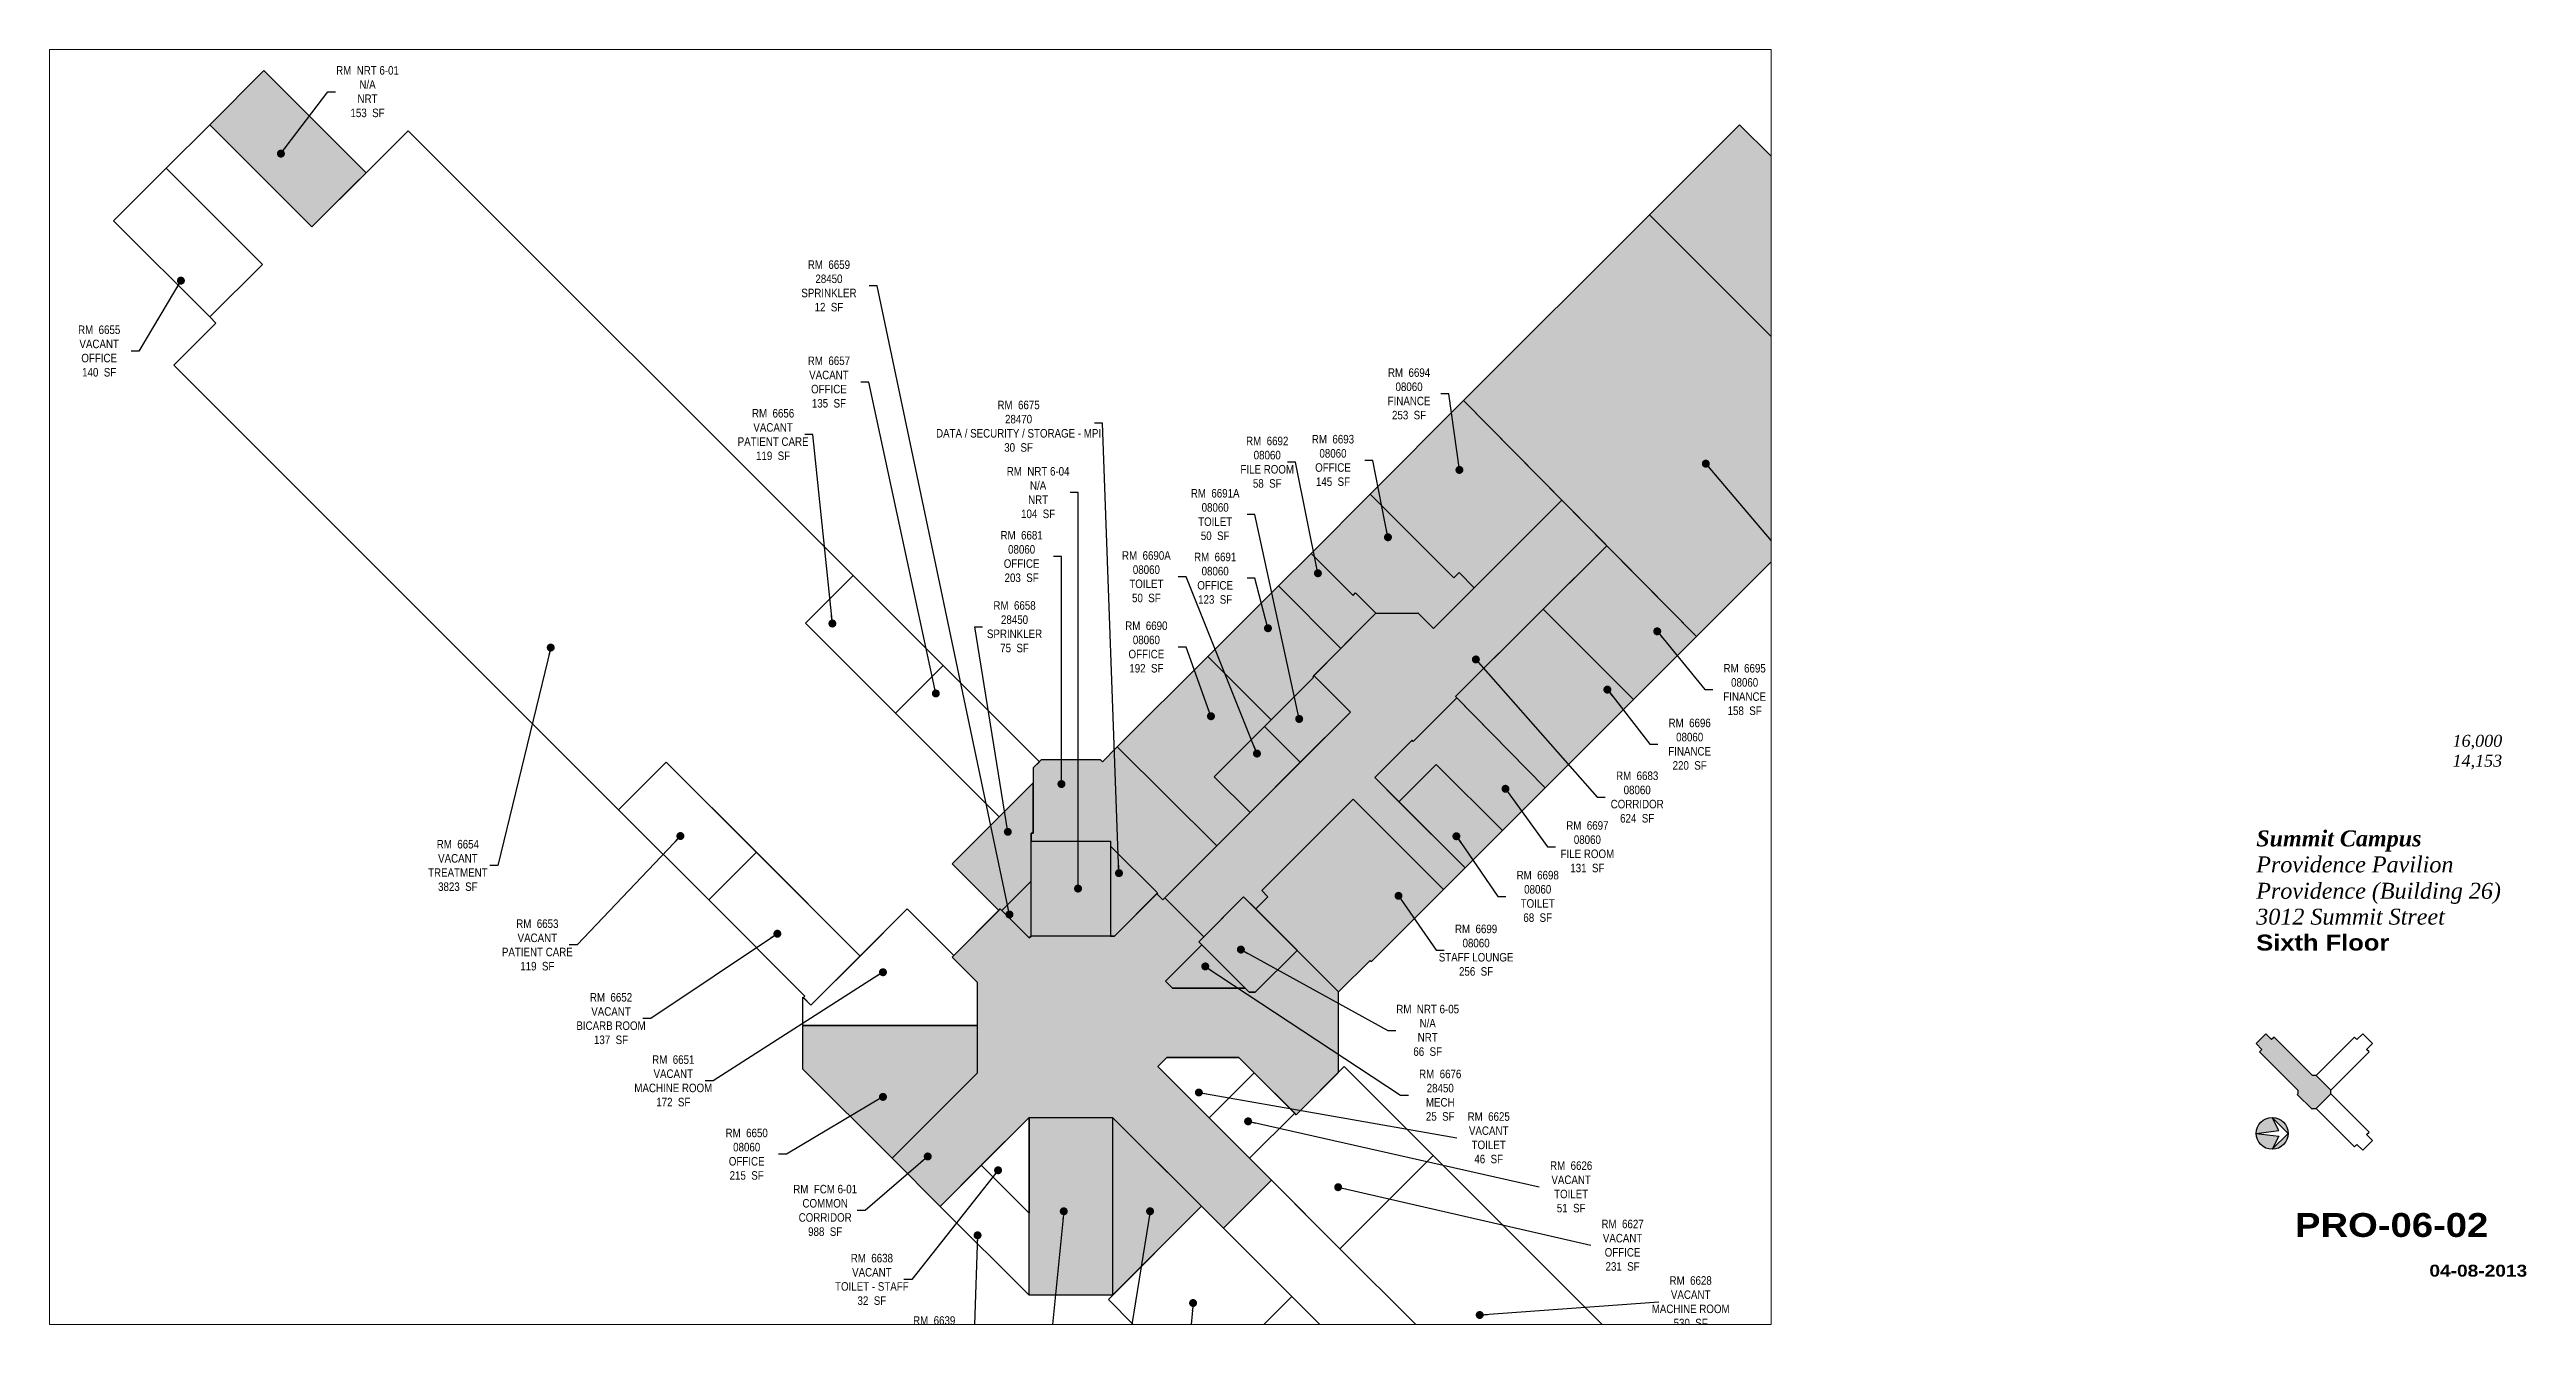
# Paper-space layout '02' of a CAD drawing. Header units: inches. Extents: x 0.8 to 20.2, y 0.5 to 10.5.
# The model-space entities are those that its viewports show. They can reach past a viewport. Long polylines and large blocks are cut down to what shows.
import ezdxf
from ezdxf.enums import TextEntityAlignment as Align

# ---------------------------------------------------------------- set-up
doc = ezdxf.new("R2010")
doc.units = ezdxf.units.IN
doc.header["$MEASUREMENT"] = 0
for name, color, linetype in [('0-LABEL', 3, 'Continuous'), ('1-NRT', 200, 'Continuous'), ('1-NRT-PTN', 253, 'Continuous'), ('3-FCM', 190, 'Continuous'), ('3-FCM-PTN', 9, 'Continuous'), ('4-OCC', 6, 'Continuous'), ('4-OCC-PTN', 95, 'Continuous'), ('4-VACANT', 60, 'Continuous'), ('T-TTLBLK-2', 5, 'Continuous'), ('T-TTLBLK-8', 8, 'Continuous')]:
    doc.layers.add(name, color=color, linetype=linetype)
doc.layers.add('T-VPT', color=30, linetype='Continuous', plot=False)
doc.styles.add('ArialB', font='')
doc.styles.add('ArialN', font='ARIALN.TTF')
doc.styles.add('TimesI', font='timesi.ttf')
doc.styles.add('TimesIB', font='timesbi.ttf')
doc.styles.get('ArialB').set_extended_font_data('Arial Black')
doc.dimstyles.new('AB-120', dxfattribs={"dimscale": 120, "dimtxt": 0.125, "dimasz": 0.09375, "dimexe": 0.0625, "dimexo": 0.125, "dimgap": 0.375, "dimtad": 0, "dimtih": 1, "dimtoh": 1, "dimdec": 4, "dimrnd": 0.0625, "dimzin": 0, "dimdsep": 46, "dimlunit": 4, "dimtxsty": 'ArialN', "dimblk": 'ARCHTICK', "dimcen": 0.09375, "dimclrd": 256, "dimclre": 256, "dimclrt": 256, "dimadec": 0, "dimazin": 0, "dimtfac": 1, "dimtdec": 4, "dimtofl": 0, "dimtmove": 2, "dimatfit": 3, "dimldrblk": 'DOT', "dimfxl": 0, "dimfrac": 2, "dimtolj": 1, "dimtzin": 0, "dimlwd": -1, "dimlwe": -1, "dimarcsym": 0})

# ---------------------------------------------------------------- blocks, each defined once
blk = doc.blocks.new('FLROUT')
blk.add_lwpolyline([(14.639, 2.654), (14.562, 2.578), (14.608, 2.532), (14.588, 2.513), (14.888, 2.212), (14.888, 2.184), (14.885, 2.18), (15.001, 2.064), (15.005, 2.068), (15.033, 2.068), (15.333, 1.767), (15.353, 1.787), (15.398, 1.742), (15.475, 1.818), (15.429, 1.864), (15.449, 1.883), (15.149, 2.184), (15.149, 2.184), (15.149, 2.184), (15.149, 2.184), (15.149, 2.212), (15.149, 2.212), (15.149, 2.212), (15.149, 2.212), (15.149, 2.212), (15.149, 2.212), (15.449, 2.513), (15.429, 2.532), (15.475, 2.578), (15.398, 2.654), (15.353, 2.609), (15.333, 2.629), (15.033, 2.328), (15.005, 2.328), (14.704, 2.629), (14.684, 2.609), (14.639, 2.654)])
blk = doc.blocks.new('n-arrow')
h = blk.add_hatch(color=256)
h.paths.add_polyline_path([(0, 0.125), (0.125, 0, 0.414214)])
h.paths.add_polyline_path([(0, 0.125, 0.414214), (-0.125, 0), (0.051, 0.022)])
h = blk.add_hatch(color=256)
h.paths.add_polyline_path([(0.051, -0.022), (-0.125, 0, 0.414214), (0, -0.125)])
h.paths.add_polyline_path([(0.125, 0), (0, -0.125, 0.414214)])
for p, q in [((-0.125, 0), (0.051, 0.022)), ((-0.125, 0), (0.051, -0.022)), ((0, 0.125), (0.125, 0)), ((0.051, 0.022), (0, 0.125)), ((0, -0.125), (0.125, 0)), ((0.051, -0.022), (0, -0.125))]:
    blk.add_line(p, q)
blk.add_circle((0, 0), 0.125)
blk = doc.blocks.new('AB-TB-text')
for tag, style, p in [('GROSS', 'TimesI', (1.93, 4.406)), ('USEABLE', 'TimesI', (1.93, 4.25)), ('DATE', 'ArialB', (2.125, 0.25))]:
    blk.add_attdef(tag, text='', height=0.0938, dxfattribs=dict(style=style)).set_placement(p, align=Align.RIGHT)
for tag, style, p in [('CAMPUS', 'TimesIB', (0, 3.75)), ('PAVILION', 'TimesI', (0, 3.547)), ('BUILDING', 'TimesI', (0, 3.34)), ('STREET', 'TimesI', (0, 3.137)), ('FLOOR', 'ArialB', (0, 2.934))]:
    blk.add_attdef(tag, text='', height=0.125, dxfattribs=dict(style=style)).set_placement(p, align=Align.TOP_LEFT)
at = {"style": 'ArialB'}
blk.add_attdef('DWG#', text='', height=0.188, dxfattribs=at).set_placement((1.062, 0.749), align=Align.TOP_CENTER)
blk = doc.blocks.new('_ArchTick')
at = {"const_width": 0.15}
blk.add_lwpolyline([(-0.5, -0.5), (0.5, 0.5)], dxfattribs=at)
blk = doc.blocks.new('_Dot')
at = {"lineweight": -2}
blk.add_line((-0.5, 0), (-1, 0), dxfattribs=at)
at = {"const_width": 0.5}
blk.add_lwpolyline([(-0.25, 0, 1), (0.25, 0, 1)], format="xyb", close=True, dxfattribs=at)

msp = doc.modelspace()

# ---------------------------------------------------------------- hatches: boundary and pattern name
at = {"layer": '1-NRT-PTN'}
for points in [[(-2948.2, 2679.7), (-2871.8, 2756), (-3016.1, 2900.3), (-3092.5, 2823.9)], [(-1821, 1678.4), (-1821, 1812.4), (-1933, 1812.4), (-1933, 1678.4)], [(-1633.1, 1733.6), (-1696.4, 1670.3), (-1625.1, 1599), (-1616.7, 1599), (-1557.6, 1658.1)], [(-1936, 1422.4), (-1818, 1422.4), (-1818.1, 1171.2), (-1936, 1171.2)]]:
    msp.add_hatch(color=256, dxfattribs=at).paths.add_polyline_path(points)
at = {"layer": '3-FCM-PTN'}
msp.add_hatch(color=256, dxfattribs=at).paths.add_polyline_path([(-1689.4, 1677.3), (-1744.3, 1732.3), (-1747.1, 1729.5), (-1755.8, 1738.1), (-1815.5, 1678.4), (-1933, 1678.4), (-1935.7, 1675.7), (-1976.6, 1716.6), (-2044.5, 1648.7), (-2009.3, 1613.5), (-2009.3, 1484.6), (-2129.4, 1364.6), (-2061.5, 1296.7), (-1935.9, 1422.3), (-1818, 1422.3), (-1661.6, 1265.9), (-1593.8, 1333.8), (-1754.4, 1494.3), (-1741.7, 1507.1), (-1639.8, 1507.1), (-1558.9, 1426.1), (-1499.1, 1485.9), (-1499.1, 1599.6), (-1557.6, 1658.1), (-1616.7, 1599), (-1625.1, 1599), (-1631.1, 1605), (-1733.7, 1605), (-1743.4, 1614.8), (-1692.1, 1666), (-1696.4, 1670.3)])
at = {"layer": '4-OCC-PTN'}
for color, points in [(45, [(-1060.4, 2696.6), (-933.1, 2823.9), (-873.7, 2764.5), (-737.9, 2900.3), (-602.2, 2764.5), (-737.9, 2628.8), (-602.2, 2493), (-729.4, 2365.7)]), (45, [(-1322.6, 2434.4), (-1060.4, 2696.6), (-729.4, 2365.7), (-994, 2101.2)]), (10, [(-1454.7, 2302.3), (-1336.4, 2184), (-1328.9, 2191.5), (-1307.5, 2170.2), (-1184.1, 2294), (-1322.6, 2434.4), (-1454.7, 2302.3)]), (10, [(-1478.5, 1871.7), (-1607.6, 1742.5), (-1598.9, 1733.9), (-1598.9, 1733.9), (-1616.1, 1716.6), (-1633.1, 1733.6), (-1689.4, 1677.3), (-1744.3, 1732.3), (-1482.5, 1994.7), (-1533.9, 2046.1), (-1446.4, 2134.1), (-1387.7, 2134.1), (-1387, 2134.8), (-1364.9, 2112.7), (-1184.1, 2294), (-1120.5, 2229.5), (-1334.1, 2016.4), (-1332.4, 2014.7), (-1393.8, 1953.2), (-1395.4, 1954.9), (-1448.1, 1902.1), (-1320.5, 1774.6), (-1350.9, 1744.2), (-1478.4, 1871.7)]), (10, [(-1478.7, 2159.3), (-1475.1, 2162.9), (-1446.4, 2134.1), (-1387.7, 2134.1), (-1387, 2134.8), (-1364.9, 2112.7), (-1307.5, 2170.2), (-1328.9, 2191.5), (-1336.4, 2184), (-1454.7, 2302.3), (-1538, 2218.6)]), (10, [(-1584.1, 2172.9), (-1538, 2218.6), (-1478.7, 2159.3), (-1475.1, 2162.9), (-1446.4, 2134.1), (-1464.7, 2115.7), (-1495.7, 2084.5), (-1584.1, 2172.9)]), (10, [(-1082.7, 2012.2), (-1210.4, 2139.8), (-1120.5, 2229.5), (-994, 2101.2)]), (10, [(-1683.7, 2073.1), (-1594.2, 1983.6), (-1534.6, 2043.3), (-1535.6, 2044.3), (-1495.7, 2084.5), (-1584.1, 2172.9)]), (10, [(-1082.7, 2012.2), (-1207.4, 1887.8), (-1334.1, 2016.4), (-1210.4, 2139.8)]), (10, [(-1594.2, 1983.6), (-1674.6, 1903.3), (-1624, 1852.8), (-1671, 1805.8), (-1811.4, 1945.6), (-1683.7, 2073.1)]), (10, [(-1603.7, 1974.2), (-1553.3, 1923.8), (-1482.5, 1994.7), (-1533.9, 2046.1), (-1535.6, 2044.3), (-1534.6, 2043.3)]), (10, [(-1395.4, 1954.9), (-1448.1, 1902.1), (-1413.9, 1868), (-1361.2, 1920.6), (-1267.8, 1827.3), (-1207.4, 1887.8), (-1332.4, 2014.7), (-1393.8, 1953.2)]), (10, [(-1674.6, 1903.3), (-1624, 1852.8), (-1553.3, 1923.8), (-1603.7, 1974.2)]), (10, [(-1755.8, 1738.1), (-1747.1, 1729.5), (-1671, 1805.8), (-1811.4, 1945.6), (-1832.5, 1924.5), (-1835, 1927), (-1919, 1927), (-1930, 1916), (-1930, 1823.7), (-1933, 1823.7), (-1933, 1812.4), (-1821, 1812.4), (-1821, 1805.4), (-1754.8, 1739.2)]), (55, [(-1978.8, 1714.5), (-1976.6, 1716.6), (-1974.5, 1714.5), (-1933, 1756), (-1933, 1823.7), (-1930, 1823.7), (-1930, 1894.8), (-2044.5, 1780.2)]), (10, [(-1413.9, 1868), (-1320.5, 1774.6), (-1267.8, 1827.3), (-1361.2, 1920.6)]), (10, [(-1616.1, 1716.6), (-1499.1, 1599.6), (-1454.6, 1644.1), (-1452.8, 1642.4), (-1350.9, 1744.2), (-1478.5, 1871.7), (-1572.9, 1777.2), (-1607.6, 1742.5), (-1598.9, 1733.9)]), (62, [(-1821, 1805.4), (-1821, 1678.4), (-1815.5, 1678.4), (-1754.8, 1739.2)]), (55, [(-1974.5, 1714.5), (-1935.7, 1675.7), (-1933, 1678.4), (-1933, 1756)]), (55, [(-1631.1, 1605), (-1692.1, 1666), (-1743.4, 1614.8), (-1733.7, 1605)]), (10, [(-2255.2, 1490.4), (-2255.2, 1552.1), (-2009.3, 1552.1), (-2009.3, 1484.6), (-2129.4, 1364.6)]), (201, [(-1692.4, 1296.8), (-1818, 1422.4), (-1818, 1171.2)])]:
    msp.add_hatch(color=color, dxfattribs=at).paths.add_polyline_path(points)

# ---------------------------------------------------------------- linework, layer by layer
at = {"layer": '1-NRT'}
for points in [[(-2871.8, 2756), (-3016.1, 2900.3), (-3092.5, 2823.9), (-2948.2, 2679.7), (-2871.8, 2756)], [(-1821, 1812.4), (-1821, 1678.4), (-1933, 1678.4), (-1933, 1812.4), (-1821, 1812.4)], [(-1633.1, 1733.6), (-1696.4, 1670.3), (-1625.1, 1599), (-1616.7, 1599), (-1557.6, 1658.1), (-1633.1, 1733.6)]]:
    msp.add_lwpolyline(points, dxfattribs=at)
msp.add_lwpolyline([(-1936, 1422.4), (-1818, 1422.4), (-1818.1, 1171.2), (-1936, 1171.2)], close=True, dxfattribs=at)
at = {"layer": '3-FCM'}
msp.add_lwpolyline([(-1689.4, 1677.3), (-1744.3, 1732.3), (-1747.1, 1729.5), (-1755.8, 1738.1), (-1815.5, 1678.4), (-1933, 1678.4), (-1935.7, 1675.7), (-1976.6, 1716.6), (-2044.5, 1648.7), (-2009.3, 1613.5), (-2009.3, 1484.6), (-2129.4, 1364.6), (-2061.5, 1296.7), (-1935.9, 1422.3), (-1818, 1422.3), (-1661.6, 1265.9), (-1593.8, 1333.8), (-1754.4, 1494.3), (-1741.7, 1507.1), (-1639.8, 1507.1), (-1558.9, 1426.1), (-1499.1, 1485.9), (-1499.1, 1599.6), (-1557.6, 1658.1), (-1616.7, 1599), (-1625.1, 1599), (-1631.1, 1605), (-1733.7, 1605), (-1743.4, 1614.8), (-1692.1, 1666), (-1696.4, 1670.3), (-1689.4, 1677.3)], dxfattribs=at)
at = {"layer": '4-OCC'}
msp.add_line((-1933, 1756), (-1974.5, 1714.5), dxfattribs=at)
for points in [[(-1060.4, 2696.6), (-933.1, 2823.9), (-873.7, 2764.5), (-737.9, 2900.3), (-602.2, 2764.5), (-737.9, 2628.8), (-602.2, 2493), (-729.4, 2365.7), (-1060.4, 2696.6)], [(-1322.6, 2434.4), (-1060.4, 2696.6), (-729.4, 2365.7), (-994, 2101.2), (-1322.6, 2434.4)], [(-1674.6, 1903.3), (-1624, 1852.8), (-1553.3, 1923.8), (-1603.7, 1974.2), (-1674.6, 1903.3)], [(-1821, 1805.4), (-1821, 1678.4), (-1815.5, 1678.4), (-1754.8, 1739.2), (-1821, 1805.4)], [(-1631.1, 1605), (-1692.1, 1666), (-1743.4, 1614.8), (-1733.7, 1605), (-1631.1, 1605)], [(-1618.3, 1485.5), (-1639.8, 1507.1), (-1741.7, 1507.1), (-1754.4, 1494.3), (-1681.9, 1421.9), (-1618.3, 1485.5)]]:
    msp.add_lwpolyline(points, dxfattribs=at)
for points in [[(-1454.7, 2302.3), (-1336.4, 2184), (-1328.9, 2191.5), (-1307.5, 2170.2), (-1184.1, 2294), (-1322.6, 2434.4), (-1454.7, 2302.3)], [(-1478.5, 1871.7), (-1607.6, 1742.5), (-1598.9, 1733.9), (-1598.9, 1733.9), (-1616.1, 1716.6), (-1633.1, 1733.6), (-1689.4, 1677.3), (-1744.3, 1732.3), (-1482.5, 1994.7), (-1533.9, 2046.1), (-1446.4, 2134.1), (-1387.7, 2134.1), (-1387, 2134.8), (-1364.9, 2112.7), (-1184.1, 2294), (-1120.5, 2229.5), (-1334.1, 2016.4), (-1332.4, 2014.7), (-1393.8, 1953.2), (-1395.4, 1954.9), (-1448.1, 1902.1), (-1320.5, 1774.6), (-1350.9, 1744.2), (-1478.4, 1871.7)], [(-1478.7, 2159.3), (-1475.1, 2162.9), (-1446.4, 2134.1), (-1387.7, 2134.1), (-1387.7, 2134.1), (-1387, 2134.8), (-1364.9, 2112.7), (-1307.5, 2170.2), (-1328.9, 2191.5), (-1336.4, 2184), (-1454.7, 2302.3), (-1538, 2218.6)], [(-1584.1, 2172.9), (-1538, 2218.6), (-1478.7, 2159.3), (-1475.1, 2162.9), (-1446.4, 2134.1), (-1464.7, 2115.7), (-1495.7, 2084.5), (-1584.1, 2172.9)], [(-1082.7, 2012.2), (-1082.7, 2012.2), (-1210.4, 2139.8), (-1120.5, 2229.5), (-994, 2101.2), (-1082.7, 2012.2)], [(-1683.7, 2073.1), (-1594.2, 1983.6), (-1534.6, 2043.3), (-1535.6, 2044.3), (-1495.7, 2084.5), (-1495.7, 2084.5), (-1584.1, 2172.9), (-1584.1, 2172.9), (-1683.7, 2073.1)], [(-1082.7, 2012.2), (-1207.4, 1887.8), (-1334.1, 2016.4), (-1210.4, 2139.8)], [(-1594.2, 1983.6), (-1674.6, 1903.3), (-1624, 1852.8), (-1671, 1805.8), (-1811.4, 1945.6), (-1683.7, 2073.1)], [(-1603.7, 1974.2), (-1553.3, 1923.8), (-1482.5, 1994.7), (-1533.9, 2046.1), (-1535.6, 2044.3), (-1534.6, 2043.3), (-1603.7, 1974.2)], [(-1395.4, 1954.9), (-1448.1, 1902.1), (-1413.9, 1868), (-1361.2, 1920.6), (-1361.2, 1920.6), (-1267.8, 1827.3), (-1207.4, 1887.8), (-1332.4, 2014.7), (-1393.8, 1953.2)], [(-1755.8, 1738.1), (-1747.1, 1729.5), (-1671, 1805.8), (-1811.4, 1945.6), (-1832.5, 1924.5), (-1835, 1927), (-1919, 1927), (-1930, 1916), (-1930, 1823.7), (-1933, 1823.7), (-1933, 1812.4), (-1821, 1812.4), (-1821, 1805.4), (-1754.8, 1739.2)], [(-1978.8, 1714.5), (-1976.6, 1716.6), (-1974.5, 1714.5), (-1933, 1756), (-1933, 1823.7), (-1930, 1823.7), (-1930, 1894.8), (-2044.5, 1780.2)], [(-1413.9, 1868), (-1320.5, 1774.6), (-1267.8, 1827.3), (-1361.2, 1920.6), (-1413.9, 1868)], [(-1616.1, 1716.6), (-1499.1, 1599.6), (-1454.6, 1644.1), (-1452.8, 1642.4), (-1350.9, 1744.2), (-1478.5, 1871.7), (-1572.9, 1777.2), (-1607.6, 1742.5), (-1598.9, 1733.9), (-1616.1, 1716.6)], [(-1974.5, 1714.5), (-1935.7, 1675.7), (-1933, 1678.4), (-1933, 1756), (-1933, 1756)], [(-2255.2, 1490.4), (-2255.2, 1552.1), (-2009.3, 1552.1), (-2009.3, 1484.6), (-2129.4, 1364.6)], [(-1692.4, 1296.8), (-1818, 1422.4), (-1818, 1171.2)]]:
    msp.add_lwpolyline(points, close=True, dxfattribs=at)
at = {"layer": '4-VACANT'}
for points in [[(-1978.8, 1714.5), (-2042.4, 1650.8), (-2108.2, 1716.6), (-2174.5, 1650.2), (-2448.2, 1923.9), (-2515.5, 1856.6), (-3143.4, 2484.5), (-3084, 2543.9), (-3092.5, 2552.4), (-3018.2, 2626.6), (-3154, 2762.4), (-3092.5, 2823.9), (-2948.2, 2679.7), (-2812.4, 2815.4), (-2184.5, 2187.5), (-2251.8, 2120.3), (-1978.1, 1846.6), (-2044.5, 1780.2)], [(-2255.2, 1552.1), (-2255.2, 1592.1), (-2243.9, 1580.8), (-2108.2, 1716.6), (-2042.4, 1650.8), (-2044.5, 1648.7), (-2009.3, 1613.5), (-2009.3, 1552.1)], [(-1624.6, 1364.6), (-1497.1, 1237), (-1365.6, 1368.6), (-1491, 1494), (-1558.9, 1426.1), (-1561, 1428.2)], [(-1593.8, 1333.8), (-1497.1, 1237), (-1206.7, 946.7), (-1124, 864), (-1111.3, 876.7), (-720.9, 486.4), (-733.7, 473.6), (-667.7, 407.6), (-719.4, 355.9), (-1317.3, 953.8), (-1349.6, 953.8), (-1347.6, 951.8), (-1387, 991.2), (-1451.9, 926.3), (-1498.6, 973), (-1433.6, 1038), (-1565.1, 1169.4), (-1661.6, 1265.9)]]:
    msp.add_lwpolyline(points, close=True, dxfattribs=at)
for points in [[(-3154, 2762.4), (-3228.2, 2688.2), (-3092.5, 2552.4), (-3092.5, 2552.4), (-3018.2, 2626.6), (-3154, 2762.4)], [(-2124.5, 1993), (-2251.8, 2120.3), (-2184.5, 2187.5), (-2184.5, 2187.5), (-2184.5, 2187.5), (-2057.3, 2060.3), (-2124.5, 1993)], [(-1930, 1894.8), (-1978.1, 1846.6), (-2124.5, 1993), (-2057.3, 2060.3), (-1921.5, 1924.5), (-1930, 1916), (-1930, 1894.8)], [(-2320.9, 1796.6), (-2448.2, 1923.9), (-2515.5, 1856.6), (-2515.5, 1856.6), (-2515.5, 1856.6), (-2388.2, 1729.3), (-2320.9, 1796.6)], [(-2320.9, 1796.6), (-2174.5, 1650.2), (-2243.9, 1580.8), (-2254.5, 1591.4), (-2252.4, 1593.6), (-2388.2, 1729.3), (-2320.9, 1796.6)], [(-1618.3, 1485.5), (-1639.8, 1507.1), (-1741.7, 1507.1), (-1754.4, 1494.3), (-1681.9, 1421.9), (-1618.3, 1485.5)], [(-1618.3, 1485.5), (-1681.9, 1421.9), (-1624.6, 1364.6), (-1561, 1428.2), (-1618.3, 1485.5)], [(-1935.9, 1422.3), (-1936, 1287.1), (-2003.5, 1354.7), (-1935.9, 1422.3)], [(-1365.6, 1368.6), (-1497.1, 1237), (-1206.7, 946.7), (-1206.7, 946.7), (-1075.2, 1078.2), (-1365.6, 1368.6)], [(-1936, 1287.1), (-2003.5, 1354.7), (-2061.5, 1296.7), (-1936, 1171.2), (-1936, 1287.1)], [(-1565.1, 1169.4), (-1692.4, 1296.8), (-1692.4, 1296.8), (-1824, 1165.2), (-1696.7, 1037.8), (-1565.1, 1169.4)], [(-1563.1, 904.3), (-1696.7, 1037.8), (-1696.7, 1037.8), (-1565.1, 1169.4), (-1433.6, 1038), (-1498.6, 973), (-1496.5, 970.9), (-1563.1, 904.3)]]:
    msp.add_lwpolyline(points, dxfattribs=at)

# ---------------------------------------------------------------- texts
at = {"layer": '0-LABEL', "char_height": 12, "attachment_point": 5, "style": 'ArialN'}
for s, insert in [('RM  NRT 6-01\\PN/A\\PNRT\\P153  SF', (-2869.8, 2870.5)), ('RM  6659\\P28450\\PSPRINKLER\\P12  SF', (-2218.5, 2596.2)), ('RM  6655\\PVACANT\\POFFICE\\P140  SF', (-3248.6, 2504.3)), ('RM  6657\\PVACANT\\POFFICE\\P135  SF', (-2218.5, 2460.5)), ('RM  6694\\P08060\\PFINANCE\\P253  SF', (-1399.6, 2443.8)), ('RM  6656\\PVACANT\\PPATIENT CARE\\P119  SF', (-2297.3, 2386.4)), ('RM  6675\\P28470\\PDATA / SECURITY / STORAGE - MPI\\P30  SF', (-1950.8, 2398.1)), ('RM  6692\\P08060\\PFILE ROOM\\P58  SF', (-1599.8, 2347.3)), ('RM  6693\\P08060\\POFFICE\\P145  SF', (-1507, 2349.8)), ('RM  NRT 6-04\\PN/A\\PNRT\\P104  SF', (-1923.2, 2304.4)), ('RM  6691A\\P08060\\PTOILET\\P50  SF', (-1673.3, 2273.4)), ('RM  6681\\P08060\\POFFICE\\P203  SF', (-1946.5, 2214.2)), ('RM  6690A\\P08060\\PTOILET\\P50  SF', (-1770.4, 2185.6)), ('RM  6691\\P08060\\POFFICE\\P123  SF', (-1673.3, 2183.5)), ('RM  6658\\P28450\\PSPRINKLER\\P75  SF', (-1956.5, 2115)), ('RM  6690\\P08060\\POFFICE\\P192  SF', (-1770.4, 2086.4)), ('RM  6695\\P08060\\PFINANCE\\P158  SF', (-925.9, 2026.4)), ('RM  6696\\P08060\\PFINANCE\\P220  SF', (-1003.5, 1949.2)), ('RM  6683\\P08060\\PCORRIDOR\\P624  SF', (-1077.6, 1874.6)), ('RM  6697\\P08060\\PFILE ROOM\\P131  SF', (-1147.9, 1804.4)), ('RM  6654\\PVACANT\\PTREATMENT\\P3823  SF', (-2742.3, 1778)), ('RM  6698\\P08060\\PTOILET\\P68  SF', (-1218, 1734.3)), ('RM  6653\\PVACANT\\PPATIENT CARE\\P119  SF', (-2630.1, 1665.8)), ('RM  6699\\P08060\\PSTAFF LOUNGE\\P256  SF', (-1305, 1658.4)), ('RM  6652\\PVACANT\\PBICARB ROOM\\P137  SF', (-2526.1, 1561.8)), ('RM  NRT 6-05\\PN/A\\PNRT\\P66  SF', (-1373.3, 1545.2)), ('RM  6651\\PVACANT\\PMACHINE ROOM\\P172  SF', (-2438.2, 1473.9)), ('RM  6676\\P28450\\PMECH\\P25  SF', (-1355.6, 1453.6)), ('RM  6650\\P08060\\POFFICE\\P215  SF', (-2334.6, 1370.3)), ('RM  6625\\PVACANT\\PTOILET\\P46  SF', (-1287.2, 1393.5)), ('RM  6626\\PVACANT\\PTOILET\\P51  SF', (-1170.8, 1324.2)), ('RM  FCM 6-01\\PCOMMON\\PCORRIDOR\\P988  SF', (-2223.8, 1291)), ('RM  6627\\PVACANT\\POFFICE\\P231  SF', (-1098.2, 1241.8)), ('RM  6638\\PVACANT\\PTOILET - STAFF\\P32  SF', (-2157.9, 1193.6)), ('RM  6628\\PVACANT\\PMACHINE ROOM\\P530  SF', (-1002.1, 1162)), ('RM  6639\\PVACANT\\PTOILET - STAFF\\P78  SF', (-2069.9, 1105.5))]:
    msp.add_mtext(s, dxfattribs=dict(at, insert=insert))

# ---------------------------------------------------------------- leaders
at = {"layer": '0-LABEL', "annotation_type": 0, "has_hookline": 1}
for points, hookline_direction, text_width in [([(-2992.1, 2783), (-2926, 2870.5), (-2914.8, 2870.5)], 0, 85), ([(-3133.2, 2603.7), (-3192.4, 2504.3), (-3203.6, 2504.3)], 1, 58), ([(-1963.7, 1708.8), (-2150.2, 2596.2), (-2161.5, 2596.2)], 1, 77.1), ([(-2067.6, 2020.9), (-2162.2, 2460.5), (-2173.5, 2460.5)], 1, 57.9), ([(-1328.5, 2336.5), (-1343.4, 2443.8), (-1354.6, 2443.8)], 1, 58.4), ([(-2213.6, 2119.6), (-2241.1, 2386.4), (-2252.3, 2386.4)], 1, 98.3), ([(-1809.1, 1767.2), (-1832.5, 2402.5), (-1843.7, 2402.5)], 1, 230.7), ([(-1528.3, 2190.6), (-1559.9, 2347.3), (-1571.2, 2347.3)], 1, 73.4), ([(-1429.4, 2241.4), (-1450.7, 2349.8), (-1462, 2349.8)], 1, 57.9), ([(-980.7, 2345.3), (-840, 2178.7), (-828.7, 2178.7)], 0, 103.9), ([(-1866.9, 1745.4), (-1866.9, 2304.4), (-1878.2, 2304.4)], 1, 86.9), ([(-1554.7, 1984.9), (-1617.1, 2273.4), (-1628.3, 2273.4)], 1, 67.7), ([(-1890.3, 1893), (-1890.3, 2214.2), (-1901.5, 2214.2)], 1, 56), ([(-1614.3, 1936), (-1714.1, 2185.6), (-1725.4, 2185.6)], 1, 67.7), ([(-1598.8, 2113), (-1617.1, 2183.5), (-1628.3, 2183.5)], 1, 56), ([(-1966, 1825.5), (-2012.7, 2115), (-2001.5, 2115)], 0, 77.1), ([(-1049.3, 2108.6), (-982.1, 2026.4), (-970.9, 2026.4)], 0, 58.4), ([(-2611.2, 2085.7), (-2686, 1778), (-2697.3, 1778)], 1, 83.4), ([(-1679.2, 1988.7), (-1714.1, 2086.4), (-1725.4, 2086.4)], 1, 57.9), ([(-1305.3, 2068.9), (-1133.9, 1874.6), (-1122.6, 1874.6)], 0, 74), ([(-1119.7, 2026.3), (-1059.8, 1949.2), (-1048.5, 1949.2)], 0, 58.4), ([(-1263.5, 1886.3), (-1204.1, 1804.4), (-1192.9, 1804.4)], 0, 73.4), ([(-2428.2, 1819.6), (-2573.8, 1665.8), (-2585.1, 1665.8)], 1, 98.3), ([(-1332.8, 1819.3), (-1274.2, 1734.3), (-1263, 1734.3)], 0, 57.9), ([(-1414.5, 1735.2), (-1361.3, 1658.4), (-1350, 1658.4)], 0, 104), ([(-2291.3, 1681.7), (-2469.8, 1561.8), (-2481.1, 1561.8)], 1, 95.7), ([(-1637, 1659.3), (-1429.6, 1545.2), (-1418.3, 1545.2)], 0, 87), ([(-2142.2, 1627.3), (-2382, 1473.9), (-2393.2, 1473.9)], 1, 107.9), ([(-1687.3, 1635.5), (-1411.9, 1453.6), (-1400.6, 1453.6)], 0, 57.9), ([(-2142.2, 1451.3), (-2278.3, 1370.3), (-2289.6, 1370.3)], 1, 57.9), ([(-1696.3, 1457.5), (-1332.2, 1393.5)], 0, 58), ([(-1626.8, 1416.8), (-1215.8, 1324.2)], 0, 57.9), ([(-2079, 1367.2), (-2167.5, 1291), (-2178.8, 1291)], 1, 86.5), ([(-1979.7, 1347.7), (-2101.7, 1193.6), (-2112.9, 1193.6)], 1, 102.9), ([(-1499.7, 1323.8), (-1143.2, 1241.8)], 0, 57.9), ([(-1887, 1289.8), (-1915.5, 1007.4), (-1926.7, 1007.4)], 1, 86.9), ([(-1765.2, 1289.8), (-1825.3, 917.2), (-1836.5, 917.2)], 1, 58.2), ([(-2008.7, 1255.9), (-2013.6, 1105.5), (-2024.9, 1105.5)], 1, 102.9), ([(-1704.5, 1160.3), (-1735.4, 827.3), (-1746.6, 827.3)], 1, 57.9), ([(-1299.9, 1143.4), (-1047.1, 1162)], 0, 107.9)]:
    msp.add_leader(points, dimstyle='AB-120', dxfattribs=dict(at, hookline_direction=hookline_direction, text_width=text_width))

psp = doc.layouts.new('02')

# ---------------------------------------------------------------- hatches: boundary and pattern name
at = {"layer": 'T-TTLBLK-8'}
psp.add_hatch(color=256, dxfattribs=at).paths.add_polyline_path([(18.196, 2.753), (18.176, 2.733), (18.131, 2.779), (18.055, 2.702), (18.1, 2.657), (18.08, 2.637), (18.381, 2.337), (18.381, 2.308), (18.377, 2.305), (18.493, 2.189), (18.497, 2.193), (18.525, 2.193), (18.641, 2.309), (18.641, 2.337), (18.525, 2.453), (18.497, 2.453)])

# ---------------------------------------------------------------- linework, layer by layer
for points in [[(18.525, 2.453), (18.641, 2.337)], [(18.525, 2.193), (18.641, 2.309)]]:
    psp.add_lwpolyline(points, dxfattribs=at)

# ---------------------------------------------------------------- block references
at = {"layer": 'T-TTLBLK-2'}
ref = psp.add_blockref('AB-TB-text', (18.055, 0.625), dxfattribs=at)
ref.add_attrib('DATE', '04-08-2013', dxfattribs={"layer": 'T-TTLBLK-8', "height": 0.0938, "style": 'ArialB'}).set_placement((20.18, 0.875), align=Align.RIGHT)
ref.add_attrib('DWG#', 'PRO-06-02', dxfattribs={"layer": 'T-TTLBLK-8', "height": 0.1875, "style": 'ArialB'}).set_placement((19.117, 1.374), align=Align.TOP_CENTER)
ref.add_attrib('GROSS', '16,000', dxfattribs={"layer": '0', "height": 0.0938, "style": 'TimesI'}).set_placement((19.984, 5.031), align=Align.RIGHT)
ref.add_attrib('USEABLE', '14,153', dxfattribs={"layer": '0', "height": 0.0938, "style": 'TimesI'}).set_placement((19.984, 4.875), align=Align.RIGHT)
ref.add_attrib('PAVILION', 'Providence Pavilion', dxfattribs={"layer": '0', "height": 0.125, "style": 'TimesI'}).set_placement((18.055, 4.171), align=Align.TOP_LEFT)
ref.add_attrib('BUILDING', 'Providence (Building 26)', dxfattribs={"layer": '0', "height": 0.125, "style": 'TimesI'}).set_placement((18.055, 3.964), align=Align.TOP_LEFT)
ref.add_attrib('STREET', '3012 Summit Street', dxfattribs={"layer": '0', "height": 0.125, "style": 'TimesI'}).set_placement((18.055, 3.761), align=Align.TOP_LEFT)
ref.add_attrib('FLOOR', 'Sixth Floor', dxfattribs={"layer": 'T-TTLBLK-8', "height": 0.125, "style": 'ArialB'}).set_placement((18.055, 3.558), align=Align.TOP_LEFT)
ref.add_attrib('CAMPUS', 'Summit Campus', dxfattribs={"layer": '0', "height": 0.125, "style": 'TimesIB'}).set_placement((18.055, 4.375), align=Align.TOP_LEFT)
at = {"layer": 'T-TTLBLK-8'}
for name, p in [('FLROUT', (3.492, 0.125)), ('n-arrow', (18.18, 1.999))]:
    psp.add_blockref(name, p, dxfattribs=at)

# ---------------------------------------------------------------- viewports
at = {"layer": 'T-VPT'}
psp.add_viewport(center=(7.5, 5.5), size=(13.5, 10), view_center_point=(-2103.668, 2030.002), view_height=1800.00004, dxfattribs=at)

doc.saveas('drawing.dxf')
